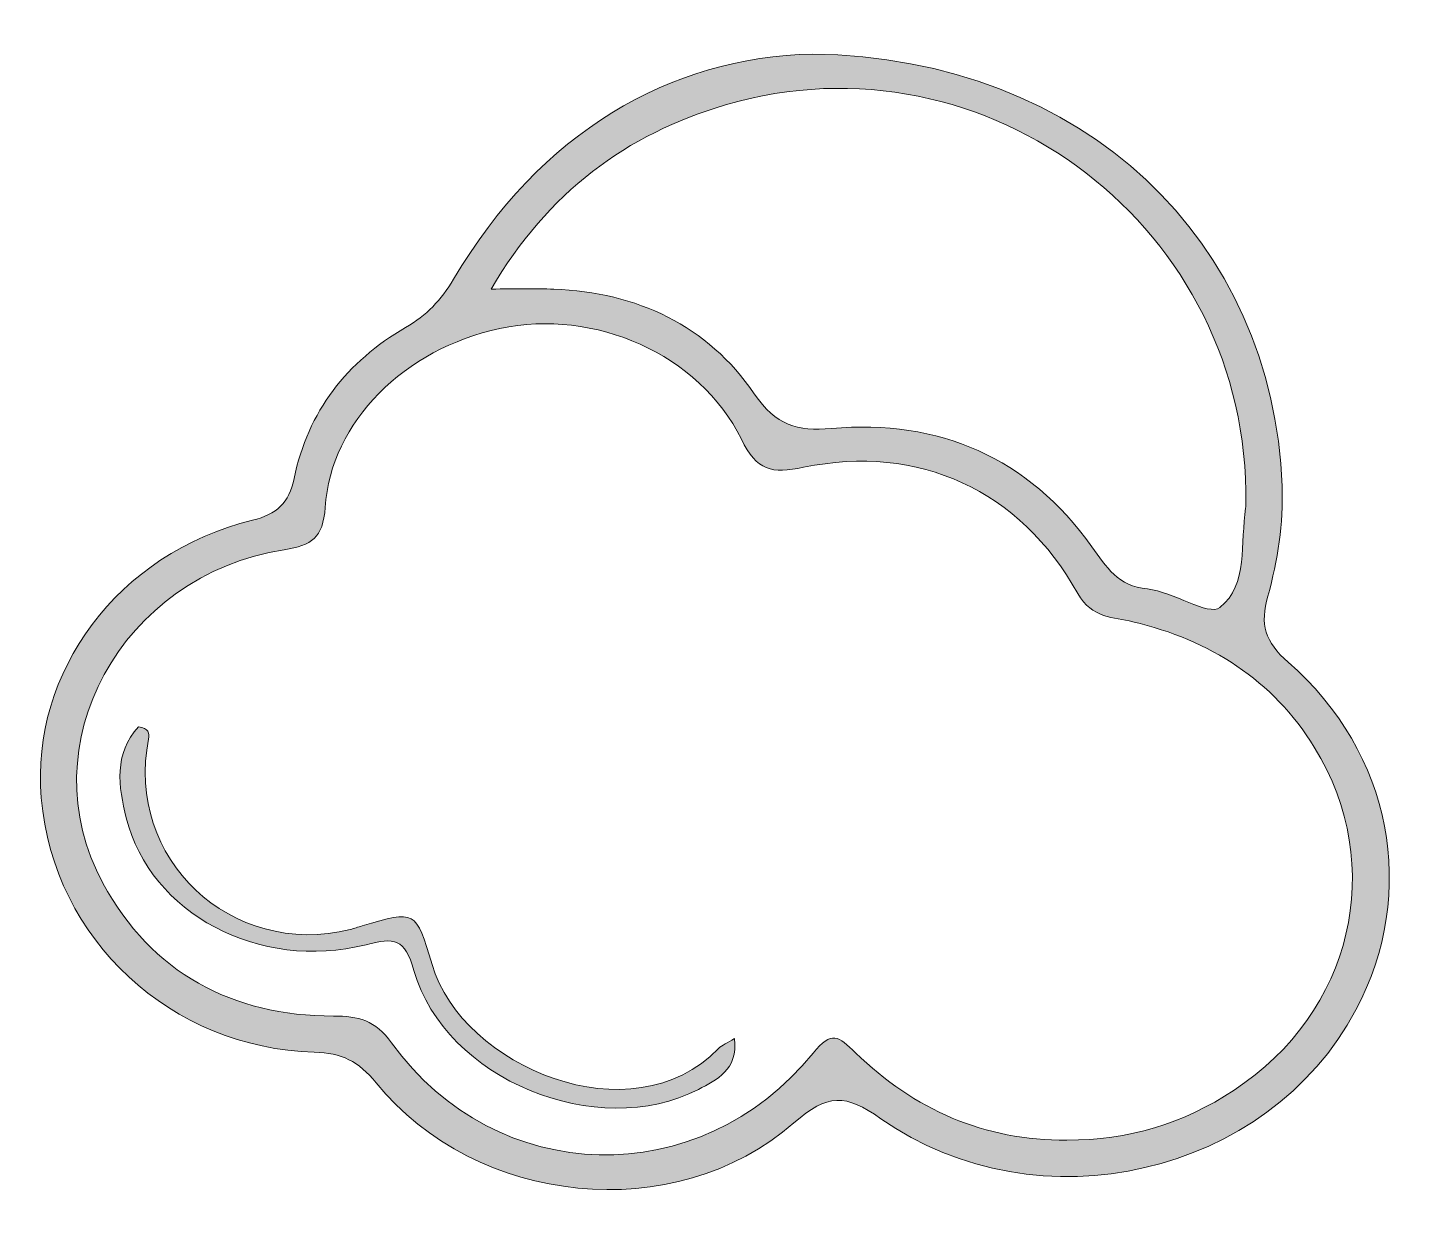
# Model space of a CAD drawing. Header units: inches. Extents: x 14.7 to 27, y -55.7 to -45.
import ezdxf

# ---------------------------------------------------------------- set-up
doc = ezdxf.new("R2010")
doc.units = ezdxf.units.IN
doc.header["$MEASUREMENT"] = 0
doc.layers.add('Слой 1', color=7, linetype='Continuous', lineweight=0)

# ---------------------------------------------------------------- blocks, each defined once
blk = doc.blocks.new('Block_0')
at = {"layer": 'Слой 1', "true_color": 0x000000, "transparency": 33554687}
h = blk.add_hatch(color=18, dxfattribs=at)
h.dxf.hatch_style = 2
edge = h.paths.add_edge_path()
edge.add_spline(control_points=[(18.787, -47.373), (19.014, -47.373), (19.18, -47.367), (19.346, -47.374), (20.086, -47.404), (20.713, -47.696), (21.129, -48.305), (21.323, -48.587), (21.509, -48.639), (21.814, -48.613), (22.776, -48.53), (23.563, -48.87), (24.131, -49.665), (24.261, -49.846), (24.362, -50.017), (24.627, -50.041), (24.852, -50.062), (25.167, -50.287), (25.271, -50.205), (25.523, -50.005), (25.451, -49.629), (25.499, -49.321), (25.501, -49.309), (25.5, -49.296), (25.5, -49.284), (25.543, -46.85), (23.206, -45.049), (20.873, -45.735), (19.991, -45.994), (19.292, -46.514), (18.787, -47.373)], knot_values=[0, 0, 0, 0, 1, 1, 1, 2, 2, 2, 3, 3, 3, 4, 4, 4, 5, 5, 5, 6, 6, 6, 7, 7, 7, 8, 8, 8, 9, 9, 9, 10, 10, 10, 10], degree=3, periodic=0)
edge = h.paths.add_edge_path()
edge.add_spline(control_points=[(23.91, -54.944), (24.456, -54.944), (24.941, -54.8), (25.397, -54.499), (26.448, -53.807), (26.761, -52.504), (26.11, -51.449), (25.74, -50.848), (25.183, -50.496), (24.497, -50.333), (24.323, -50.291), (24.133, -50.306), (24.007, -50.082), (23.492, -49.161), (22.592, -48.747), (21.567, -48.959), (21.282, -49.018), (21.153, -48.99), (21.014, -48.709), (20.636, -47.948), (19.707, -47.546), (18.866, -47.724), (18.019, -47.904), (17.362, -48.552), (17.312, -49.315), (17.293, -49.589), (17.192, -49.653), (16.947, -49.692), (15.496, -49.919), (14.667, -51.434), (15.335, -52.659), (15.769, -53.455), (16.48, -53.84), (17.387, -53.84), (17.607, -53.84), (17.755, -53.875), (17.903, -54.079), (18.833, -55.369), (20.646, -55.412), (21.652, -54.17), (21.816, -53.967), (21.876, -54.017), (22.03, -54.168), (22.55, -54.672), (23.175, -54.949), (23.91, -54.944)], knot_values=[0, 0, 0, 0, 1, 1, 1, 2, 2, 2, 3, 3, 3, 4, 4, 4, 5, 5, 5, 6, 6, 6, 7, 7, 7, 8, 8, 8, 9, 9, 9, 10, 10, 10, 11, 11, 11, 12, 12, 12, 13, 13, 13, 14, 14, 14, 15, 15, 15, 15], degree=3, periodic=0)
edge = h.paths.add_edge_path()
edge.add_spline(control_points=[(21.648, -45.283), (24.068, -45.316), (25.746, -46.956), (25.823, -49.126), (25.835, -49.459), (25.785, -49.787), (25.697, -50.104), (25.626, -50.356), (25.669, -50.511), (25.878, -50.693), (26.804, -51.498), (27.034, -52.743), (26.48, -53.785), (25.7, -55.254), (23.659, -55.736), (22.254, -54.753), (21.939, -54.532), (21.782, -54.527), (21.481, -54.79), (20.422, -55.715), (18.656, -55.531), (17.764, -54.433), (17.61, -54.243), (17.458, -54.167), (17.215, -54.161), (15.946, -54.125), (14.895, -53.168), (14.786, -51.9), (14.69, -50.784), (15.464, -49.724), (16.664, -49.43), (16.884, -49.376), (16.99, -49.276), (17.035, -49.059), (17.158, -48.462), (17.505, -48.018), (18.027, -47.715), (18.213, -47.607), (18.343, -47.473), (18.454, -47.285), (19.225, -45.98), (20.375, -45.311), (21.648, -45.283)], knot_values=[0, 0, 0, 0, 1, 1, 1, 2, 2, 2, 3, 3, 3, 4, 4, 4, 5, 5, 5, 6, 6, 6, 7, 7, 7, 8, 8, 8, 9, 9, 9, 10, 10, 10, 11, 11, 11, 12, 12, 12, 13, 13, 13, 14, 14, 14, 14], degree=3, periodic=0)
h = blk.add_hatch(color=18, dxfattribs=at)
h.dxf.hatch_style = 2
edge = h.paths.add_edge_path()
edge.add_spline(control_points=[(20.954, -54.04), (20.982, -54.321), (20.795, -54.408), (20.632, -54.492), (19.735, -54.958), (18.377, -54.404), (18.101, -53.435), (18.019, -53.148), (17.928, -53.141), (17.675, -53.205), (16.725, -53.445), (15.755, -52.929), (15.542, -52.077), (15.474, -51.803), (15.429, -51.505), (15.652, -51.266), (15.739, -51.279), (15.751, -51.326), (15.741, -51.376), (15.528, -52.438), (16.474, -53.332), (17.535, -53.07), (17.57, -53.061), (17.605, -53.048), (17.64, -53.038), (18.117, -52.896), (18.118, -52.896), (18.262, -53.381), (18.532, -54.295), (20.043, -54.926), (20.811, -54.129), (20.841, -54.097), (20.887, -54.081), (20.954, -54.04)], knot_values=[0, 0, 0, 0, 1, 1, 1, 2, 2, 2, 3, 3, 3, 4, 4, 4, 5, 5, 5, 6, 6, 6, 7, 7, 7, 8, 8, 8, 9, 9, 9, 10, 10, 10, 11, 11, 11, 11], degree=3, periodic=0)
at = {"layer": 'Слой 1'}
for points, knots in [([(18.787, -47.373), (19.014, -47.373), (19.18, -47.367), (19.346, -47.374), (20.086, -47.404), (20.713, -47.696), (21.129, -48.305), (21.323, -48.587), (21.509, -48.639), (21.814, -48.613), (22.776, -48.53), (23.563, -48.87), (24.131, -49.665), (24.261, -49.846), (24.362, -50.017), (24.627, -50.041), (24.852, -50.062), (25.167, -50.287), (25.271, -50.205), (25.523, -50.005), (25.451, -49.629), (25.499, -49.321), (25.501, -49.309), (25.5, -49.296), (25.5, -49.284), (25.543, -46.85), (23.206, -45.049), (20.873, -45.735), (19.991, -45.994), (19.292, -46.514), (18.787, -47.373)], [0, 0, 0, 0, 1, 1, 1, 2, 2, 2, 3, 3, 3, 4, 4, 4, 5, 5, 5, 6, 6, 6, 7, 7, 7, 8, 8, 8, 9, 9, 9, 10, 10, 10, 10]), ([(21.648, -45.283), (24.068, -45.316), (25.746, -46.956), (25.823, -49.126), (25.835, -49.459), (25.785, -49.787), (25.697, -50.104), (25.626, -50.356), (25.669, -50.511), (25.878, -50.693), (26.804, -51.498), (27.034, -52.743), (26.48, -53.785), (25.7, -55.254), (23.659, -55.736), (22.254, -54.753), (21.939, -54.532), (21.782, -54.527), (21.481, -54.79), (20.422, -55.715), (18.656, -55.531), (17.764, -54.433), (17.61, -54.243), (17.458, -54.167), (17.215, -54.161), (15.946, -54.125), (14.895, -53.168), (14.786, -51.9), (14.69, -50.784), (15.464, -49.724), (16.664, -49.43), (16.884, -49.376), (16.99, -49.276), (17.035, -49.059), (17.158, -48.462), (17.505, -48.018), (18.027, -47.715), (18.213, -47.607), (18.343, -47.473), (18.454, -47.285), (19.225, -45.98), (20.375, -45.311), (21.648, -45.283)], [0, 0, 0, 0, 1, 1, 1, 2, 2, 2, 3, 3, 3, 4, 4, 4, 5, 5, 5, 6, 6, 6, 7, 7, 7, 8, 8, 8, 9, 9, 9, 10, 10, 10, 11, 11, 11, 12, 12, 12, 13, 13, 13, 14, 14, 14, 14]), ([(23.91, -54.944), (24.456, -54.944), (24.941, -54.8), (25.397, -54.499), (26.448, -53.807), (26.761, -52.504), (26.11, -51.449), (25.74, -50.848), (25.183, -50.496), (24.497, -50.333), (24.323, -50.291), (24.133, -50.306), (24.007, -50.082), (23.492, -49.161), (22.592, -48.747), (21.567, -48.959), (21.282, -49.018), (21.153, -48.99), (21.014, -48.709), (20.636, -47.948), (19.707, -47.546), (18.866, -47.724), (18.019, -47.904), (17.362, -48.552), (17.312, -49.315), (17.293, -49.589), (17.192, -49.653), (16.947, -49.692), (15.496, -49.919), (14.667, -51.434), (15.335, -52.659), (15.769, -53.455), (16.48, -53.84), (17.387, -53.84), (17.607, -53.84), (17.755, -53.875), (17.903, -54.079), (18.833, -55.369), (20.646, -55.412), (21.652, -54.17), (21.816, -53.967), (21.876, -54.017), (22.03, -54.168), (22.55, -54.672), (23.175, -54.949), (23.91, -54.944)], [0, 0, 0, 0, 1, 1, 1, 2, 2, 2, 3, 3, 3, 4, 4, 4, 5, 5, 5, 6, 6, 6, 7, 7, 7, 8, 8, 8, 9, 9, 9, 10, 10, 10, 11, 11, 11, 12, 12, 12, 13, 13, 13, 14, 14, 14, 15, 15, 15, 15]), ([(20.954, -54.04), (20.982, -54.321), (20.795, -54.408), (20.632, -54.492), (19.735, -54.958), (18.377, -54.404), (18.101, -53.435), (18.019, -53.148), (17.928, -53.141), (17.675, -53.205), (16.725, -53.445), (15.755, -52.929), (15.542, -52.077), (15.474, -51.803), (15.429, -51.505), (15.652, -51.266), (15.739, -51.279), (15.751, -51.326), (15.741, -51.376), (15.528, -52.438), (16.474, -53.332), (17.535, -53.07), (17.57, -53.061), (17.605, -53.048), (17.64, -53.038), (18.117, -52.896), (18.118, -52.896), (18.262, -53.381), (18.532, -54.295), (20.043, -54.926), (20.811, -54.129), (20.841, -54.097), (20.887, -54.081), (20.954, -54.04)], [0, 0, 0, 0, 1, 1, 1, 2, 2, 2, 3, 3, 3, 4, 4, 4, 5, 5, 5, 6, 6, 6, 7, 7, 7, 8, 8, 8, 9, 9, 9, 10, 10, 10, 11, 11, 11, 11])]:
    blk.add_open_spline(points, degree=3, knots=knots, dxfattribs=at)

msp = doc.modelspace()

# ---------------------------------------------------------------- block references
at = {"layer": 'Слой 1'}
msp.add_blockref('Block_0', (0, 0), dxfattribs=at)

doc.saveas('drawing.dxf')
